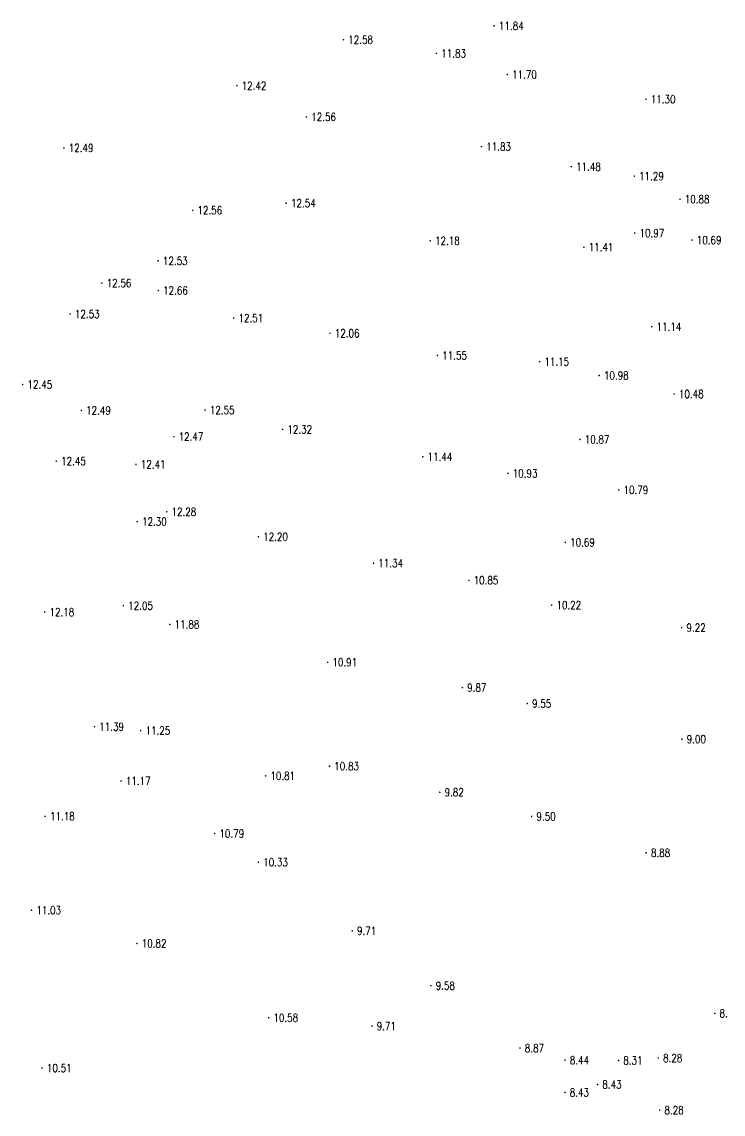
# Model space of a CAD drawing. Extents: x 476861 to 479475, y 2367369 to 2370541.
# Drawn here: x 477468.6 to 477556.2, y 2367775.6 to 2367912 of the extents above; entities that cross this region are included whole.
import ezdxf
from ezdxf.enums import TextEntityAlignment as Align

# ---------------------------------------------------------------- set-up
doc = ezdxf.new("R2010")
doc.units = 0
doc.header["$LTSCALE"] = 0.5
doc.layers.get('0').update_dxf_attribs({"linetype": 'CONTINUOUS'})
doc.layers.add('GCD', color=1, linetype='CONTINUOUS')
doc.styles.add('HZ', font='rs.shx', dxfattribs={"width": 0.8, "bigfont": 'hztxt.shx'})

# ---------------------------------------------------------------- blocks, each defined once
blk = doc.blocks.new('GC200')
at = {"linetype": 'Continuous', "const_width": 0.2, "flags": 128}
blk.add_lwpolyline([(-0.1, 0, 1), (0.1, 0, 1)], format="xyb", close=True, dxfattribs=at)

msp = doc.modelspace()

# ---------------------------------------------------------------- block references
at = {"layer": 'GCD', "linetype": 'Continuous'}
ref = msp.add_blockref('GC200', (477527.566, 2367911.542, 11.84), dxfattribs=dict(at, xscale=0.5, yscale=0.5, zscale=0.5))
ref.add_attrib('height', '11.84', dxfattribs={"linetype": 'Continuous', "height": 1, "style": 'HZ', "width": 0.8}).set_placement((477528.166, 2367911.542, 11.84), align=Align.MIDDLE_LEFT)
ref = msp.add_blockref('GC200', (477508.755, 2367909.81, 12.578), dxfattribs=dict(at, xscale=0.5, yscale=0.5, zscale=0.5))
ref.add_attrib('height', '12.58', dxfattribs={"linetype": 'Continuous', "height": 1, "style": 'HZ', "width": 0.8}).set_placement((477509.355, 2367909.81, 12.578), align=Align.MIDDLE_LEFT)
ref = msp.add_blockref('GC200', (477520.357, 2367908.103, 11.834), dxfattribs=dict(at, xscale=0.5, yscale=0.5, zscale=0.5))
ref.add_attrib('height', '11.83', dxfattribs={"linetype": 'Continuous', "height": 1, "style": 'HZ', "width": 0.8}).set_placement((477520.957, 2367908.103, 11.834), align=Align.MIDDLE_LEFT)
ref = msp.add_blockref('GC200', (477529.2, 2367905.457, 11.697), dxfattribs=dict(at, xscale=0.5, yscale=0.5, zscale=0.5))
ref.add_attrib('height', '11.70', dxfattribs={"linetype": 'Continuous', "height": 1, "style": 'HZ', "width": 0.8}).set_placement((477529.8, 2367905.457, 11.697), align=Align.MIDDLE_LEFT)
ref = msp.add_blockref('GC200', (477495.44, 2367904.065, 12.42), dxfattribs=dict(at, xscale=0.5, yscale=0.5, zscale=0.5))
ref.add_attrib('height', '12.42', dxfattribs={"linetype": 'Continuous', "height": 1, "style": 'HZ', "width": 0.8}).set_placement((477496.04, 2367904.065, 12.42), align=Align.MIDDLE_LEFT)
ref = msp.add_blockref('GC200', (477546.525, 2367902.376, 11.304), dxfattribs=dict(at, xscale=0.5, yscale=0.5, zscale=0.5))
ref.add_attrib('height', '11.30', dxfattribs={"linetype": 'Continuous', "height": 1, "style": 'HZ', "width": 0.8}).set_placement((477547.125, 2367902.376, 11.304), align=Align.MIDDLE_LEFT)
ref = msp.add_blockref('GC200', (477504.13, 2367900.164, 12.559), dxfattribs=dict(at, xscale=0.5, yscale=0.5, zscale=0.5))
ref.add_attrib('height', '12.56', dxfattribs={"linetype": 'Continuous', "height": 1, "style": 'HZ', "width": 0.8}).set_placement((477504.73, 2367900.164, 12.559), align=Align.MIDDLE_LEFT)
ref = msp.add_blockref('GC200', (477473.845, 2367896.289, 12.49), dxfattribs=dict(at, xscale=0.5, yscale=0.5, zscale=0.5))
ref.add_attrib('height', '12.49', dxfattribs={"linetype": 'Continuous', "height": 1, "style": 'HZ', "width": 0.8}).set_placement((477474.445, 2367896.289, 12.49), align=Align.MIDDLE_LEFT)
ref = msp.add_blockref('GC200', (477525.977, 2367896.455, 11.828), dxfattribs=dict(at, xscale=0.5, yscale=0.5, zscale=0.5))
ref.add_attrib('height', '11.83', dxfattribs={"linetype": 'Continuous', "height": 1, "style": 'HZ', "width": 0.8}).set_placement((477526.577, 2367896.455, 11.828), align=Align.MIDDLE_LEFT)
ref = msp.add_blockref('GC200', (477537.193, 2367893.953, 11.477), dxfattribs=dict(at, xscale=0.5, yscale=0.5, zscale=0.5))
ref.add_attrib('height', '11.48', dxfattribs={"linetype": 'Continuous', "height": 1, "style": 'HZ', "width": 0.8}).set_placement((477537.793, 2367893.953, 11.477), align=Align.MIDDLE_LEFT)
ref = msp.add_blockref('GC200', (477545.067, 2367892.769, 11.293), dxfattribs=dict(at, xscale=0.5, yscale=0.5, zscale=0.5))
ref.add_attrib('height', '11.29', dxfattribs={"linetype": 'Continuous', "height": 1, "style": 'HZ', "width": 0.8}).set_placement((477545.667, 2367892.769, 11.293), align=Align.MIDDLE_LEFT)
ref = msp.add_blockref('GC200', (477550.766, 2367889.885, 10.88), dxfattribs=dict(at, xscale=0.5, yscale=0.5, zscale=0.5))
ref.add_attrib('height', '10.88', dxfattribs={"linetype": 'Continuous', "height": 1, "style": 'HZ', "width": 0.8}).set_placement((477551.366, 2367889.885, 10.88), align=Align.MIDDLE_LEFT)
ref = msp.add_blockref('GC200', (477489.916, 2367888.503, 12.556), dxfattribs=dict(at, xscale=0.5, yscale=0.5, zscale=0.5))
ref.add_attrib('height', '12.56', dxfattribs={"linetype": 'Continuous', "height": 1, "style": 'HZ', "width": 0.8}).set_placement((477490.516, 2367888.503, 12.556), align=Align.MIDDLE_LEFT)
ref = msp.add_blockref('GC200', (477501.599, 2367889.4, 12.54), dxfattribs=dict(at, xscale=0.5, yscale=0.5, zscale=0.5))
ref.add_attrib('height', '12.54', dxfattribs={"linetype": 'Continuous', "height": 1, "style": 'HZ', "width": 0.8}).set_placement((477502.199, 2367889.4, 12.54), align=Align.MIDDLE_LEFT)
ref = msp.add_blockref('GC200', (477545.116, 2367885.661, 10.97), dxfattribs=dict(at, xscale=0.5, yscale=0.5, zscale=0.5))
ref.add_attrib('height', '10.97', dxfattribs={"linetype": 'Continuous', "height": 1, "style": 'HZ', "width": 0.8}).set_placement((477545.716, 2367885.661, 10.97), align=Align.MIDDLE_LEFT)
ref = msp.add_blockref('GC200', (477519.585, 2367884.694, 12.18), dxfattribs=dict(at, xscale=0.5, yscale=0.5, zscale=0.5))
ref.add_attrib('height', '12.18', dxfattribs={"linetype": 'Continuous', "height": 1, "style": 'HZ', "width": 0.8}).set_placement((477520.185, 2367884.694, 12.18), align=Align.MIDDLE_LEFT)
ref = msp.add_blockref('GC200', (477552.267, 2367884.786, 10.694), dxfattribs=dict(at, xscale=0.5, yscale=0.5, zscale=0.5))
ref.add_attrib('height', '10.69', dxfattribs={"linetype": 'Continuous', "height": 1, "style": 'HZ', "width": 0.8}).set_placement((477552.867, 2367884.786, 10.694), align=Align.MIDDLE_LEFT)
ref = msp.add_blockref('GC200', (477538.777, 2367883.896, 11.405), dxfattribs=dict(at, xscale=0.5, yscale=0.5, zscale=0.5))
ref.add_attrib('height', '11.41', dxfattribs={"linetype": 'Continuous', "height": 1, "style": 'HZ', "width": 0.8}).set_placement((477539.377, 2367883.896, 11.405), align=Align.MIDDLE_LEFT)
ref = msp.add_blockref('GC200', (477485.61, 2367882.193, 12.528), dxfattribs=dict(at, xscale=0.5, yscale=0.5, zscale=0.5))
ref.add_attrib('height', '12.53', dxfattribs={"linetype": 'Continuous', "height": 1, "style": 'HZ', "width": 0.8}).set_placement((477486.21, 2367882.193, 12.528), align=Align.MIDDLE_LEFT)
ref = msp.add_blockref('GC200', (477478.584, 2367879.417, 12.556), dxfattribs=dict(at, xscale=0.5, yscale=0.5, zscale=0.5))
ref.add_attrib('height', '12.56', dxfattribs={"linetype": 'Continuous', "height": 1, "style": 'HZ', "width": 0.8}).set_placement((477479.184, 2367879.417, 12.556), align=Align.MIDDLE_LEFT)
ref = msp.add_blockref('GC200', (477485.631, 2367878.479, 12.66), dxfattribs=dict(at, xscale=0.5, yscale=0.5, zscale=0.5))
ref.add_attrib('height', '12.66', dxfattribs={"linetype": 'Continuous', "height": 1, "style": 'HZ', "width": 0.8}).set_placement((477486.231, 2367878.479, 12.66), align=Align.MIDDLE_LEFT)
ref = msp.add_blockref('GC200', (477474.624, 2367875.546, 12.528), dxfattribs=dict(at, xscale=0.5, yscale=0.5, zscale=0.5))
ref.add_attrib('height', '12.53', dxfattribs={"linetype": 'Continuous', "height": 1, "style": 'HZ', "width": 0.8}).set_placement((477475.224, 2367875.546, 12.528), align=Align.MIDDLE_LEFT)
ref = msp.add_blockref('GC200', (477495.041, 2367875.041, 12.506), dxfattribs=dict(at, xscale=0.5, yscale=0.5, zscale=0.5))
ref.add_attrib('height', '12.51', dxfattribs={"linetype": 'Continuous', "height": 1, "style": 'HZ', "width": 0.8}).set_placement((477495.641, 2367875.041, 12.506), align=Align.MIDDLE_LEFT)
ref = msp.add_blockref('GC200', (477547.246, 2367873.961, 11.137), dxfattribs=dict(at, xscale=0.5, yscale=0.5, zscale=0.5))
ref.add_attrib('height', '11.14', dxfattribs={"linetype": 'Continuous', "height": 1, "style": 'HZ', "width": 0.8}).set_placement((477547.846, 2367873.961, 11.137), align=Align.MIDDLE_LEFT)
ref = msp.add_blockref('GC200', (477507.067, 2367873.136, 12.057), dxfattribs=dict(at, xscale=0.5, yscale=0.5, zscale=0.5))
ref.add_attrib('height', '12.06', dxfattribs={"linetype": 'Continuous', "height": 1, "style": 'HZ', "width": 0.8}).set_placement((477507.667, 2367873.136, 12.057), align=Align.MIDDLE_LEFT)
ref = msp.add_blockref('GC200', (477520.48, 2367870.369, 11.547), dxfattribs=dict(at, xscale=0.5, yscale=0.5, zscale=0.5))
ref.add_attrib('height', '11.55', dxfattribs={"linetype": 'Continuous', "height": 1, "style": 'HZ', "width": 0.8}).set_placement((477521.08, 2367870.369, 11.547), align=Align.MIDDLE_LEFT)
ref = msp.add_blockref('GC200', (477533.235, 2367869.594, 11.147), dxfattribs=dict(at, xscale=0.5, yscale=0.5, zscale=0.5))
ref.add_attrib('height', '11.15', dxfattribs={"linetype": 'Continuous', "height": 1, "style": 'HZ', "width": 0.8}).set_placement((477533.835, 2367869.594, 11.147), align=Align.MIDDLE_LEFT)
ref = msp.add_blockref('GC200', (477468.694, 2367866.742, 12.446), dxfattribs=dict(at, xscale=0.5, yscale=0.5, zscale=0.5))
ref.add_attrib('height', '12.45', dxfattribs={"linetype": 'Continuous', "height": 1, "style": 'HZ', "width": 0.8}).set_placement((477469.294, 2367866.742, 12.446), align=Align.MIDDLE_LEFT)
ref = msp.add_blockref('GC200', (477540.678, 2367867.867, 10.98), dxfattribs=dict(at, xscale=0.5, yscale=0.5, zscale=0.5))
ref.add_attrib('height', '10.98', dxfattribs={"linetype": 'Continuous', "height": 1, "style": 'HZ', "width": 0.8}).set_placement((477541.278, 2367867.867, 10.98), align=Align.MIDDLE_LEFT)
ref = msp.add_blockref('GC200', (477550.038, 2367865.559, 10.48), dxfattribs=dict(at, xscale=0.5, yscale=0.5, zscale=0.5))
ref.add_attrib('height', '10.48', dxfattribs={"linetype": 'Continuous', "height": 1, "style": 'HZ', "width": 0.8}).set_placement((477550.638, 2367865.559, 10.48), align=Align.MIDDLE_LEFT)
ref = msp.add_blockref('GC200', (477476.012, 2367863.502, 12.485), dxfattribs=dict(at, xscale=0.5, yscale=0.5, zscale=0.5))
ref.add_attrib('height', '12.49', dxfattribs={"linetype": 'Continuous', "height": 1, "style": 'HZ', "width": 0.8}).set_placement((477476.612, 2367863.502, 12.485), align=Align.MIDDLE_LEFT)
ref = msp.add_blockref('GC200', (477491.467, 2367863.548, 12.553), dxfattribs=dict(at, xscale=0.5, yscale=0.5, zscale=0.5))
ref.add_attrib('height', '12.55', dxfattribs={"linetype": 'Continuous', "height": 1, "style": 'HZ', "width": 0.8}).set_placement((477492.067, 2367863.548, 12.553), align=Align.MIDDLE_LEFT)
ref = msp.add_blockref('GC200', (477501.149, 2367861.138, 12.32), dxfattribs=dict(at, xscale=0.5, yscale=0.5, zscale=0.5))
ref.add_attrib('height', '12.32', dxfattribs={"linetype": 'Continuous', "height": 1, "style": 'HZ', "width": 0.8}).set_placement((477501.749, 2367861.138, 12.32), align=Align.MIDDLE_LEFT)
ref = msp.add_blockref('GC200', (477487.571, 2367860.231, 12.47), dxfattribs=dict(at, xscale=0.5, yscale=0.5, zscale=0.5))
ref.add_attrib('height', '12.47', dxfattribs={"linetype": 'Continuous', "height": 1, "style": 'HZ', "width": 0.8}).set_placement((477488.171, 2367860.231, 12.47), align=Align.MIDDLE_LEFT)
ref = msp.add_blockref('GC200', (477538.279, 2367859.885, 10.87), dxfattribs=dict(at, xscale=0.5, yscale=0.5, zscale=0.5))
ref.add_attrib('height', '10.87', dxfattribs={"linetype": 'Continuous', "height": 1, "style": 'HZ', "width": 0.8}).set_placement((477538.879, 2367859.885, 10.87), align=Align.MIDDLE_LEFT)
ref = msp.add_blockref('GC200', (477472.893, 2367857.174, 12.45), dxfattribs=dict(at, xscale=0.5, yscale=0.5, zscale=0.5))
ref.add_attrib('height', '12.45', dxfattribs={"linetype": 'Continuous', "height": 1, "style": 'HZ', "width": 0.8}).set_placement((477473.493, 2367857.174, 12.45), align=Align.MIDDLE_LEFT)
ref = msp.add_blockref('GC200', (477518.655, 2367857.718, 11.44), dxfattribs=dict(at, xscale=0.5, yscale=0.5, zscale=0.5))
ref.add_attrib('height', '11.44', dxfattribs={"linetype": 'Continuous', "height": 1, "style": 'HZ', "width": 0.8}).set_placement((477519.255, 2367857.718, 11.44), align=Align.MIDDLE_LEFT)
ref = msp.add_blockref('GC200', (477482.844, 2367856.765, 12.41), dxfattribs=dict(at, xscale=0.5, yscale=0.5, zscale=0.5))
ref.add_attrib('height', '12.41', dxfattribs={"linetype": 'Continuous', "height": 1, "style": 'HZ', "width": 0.8}).set_placement((477483.444, 2367856.765, 12.41), align=Align.MIDDLE_LEFT)
ref = msp.add_blockref('GC200', (477529.284, 2367855.644, 10.93), dxfattribs=dict(at, xscale=0.5, yscale=0.5, zscale=0.5))
ref.add_attrib('height', '10.93', dxfattribs={"linetype": 'Continuous', "height": 1, "style": 'HZ', "width": 0.8}).set_placement((477529.884, 2367855.644, 10.93), align=Align.MIDDLE_LEFT)
ref = msp.add_blockref('GC200', (477543.123, 2367853.575, 10.79), dxfattribs=dict(at, xscale=0.5, yscale=0.5, zscale=0.5))
ref.add_attrib('height', '10.79', dxfattribs={"linetype": 'Continuous', "height": 1, "style": 'HZ', "width": 0.8}).set_placement((477543.723, 2367853.575, 10.79), align=Align.MIDDLE_LEFT)
ref = msp.add_blockref('GC200', (477486.681, 2367850.849, 12.279), dxfattribs=dict(at, xscale=0.5, yscale=0.5, zscale=0.5))
ref.add_attrib('height', '12.28', dxfattribs={"linetype": 'Continuous', "height": 1, "style": 'HZ', "width": 0.8}).set_placement((477487.281, 2367850.849, 12.279), align=Align.MIDDLE_LEFT)
ref = msp.add_blockref('GC200', (477483.001, 2367849.615, 12.3), dxfattribs=dict(at, xscale=0.5, yscale=0.5, zscale=0.5))
ref.add_attrib('height', '12.30', dxfattribs={"linetype": 'Continuous', "height": 1, "style": 'HZ', "width": 0.8}).set_placement((477483.601, 2367849.615, 12.3), align=Align.MIDDLE_LEFT)
ref = msp.add_blockref('GC200', (477498.126, 2367847.732, 12.203), dxfattribs=dict(at, xscale=0.5, yscale=0.5, zscale=0.5))
ref.add_attrib('height', '12.20', dxfattribs={"linetype": 'Continuous', "height": 1, "style": 'HZ', "width": 0.8}).set_placement((477498.726, 2367847.732, 12.203), align=Align.MIDDLE_LEFT)
ref = msp.add_blockref('GC200', (477536.452, 2367847.02, 10.692), dxfattribs=dict(at, xscale=0.5, yscale=0.5, zscale=0.5))
ref.add_attrib('height', '10.69', dxfattribs={"linetype": 'Continuous', "height": 1, "style": 'HZ', "width": 0.8}).set_placement((477537.052, 2367847.02, 10.692), align=Align.MIDDLE_LEFT)
ref = msp.add_blockref('GC200', (477512.499, 2367844.432, 11.341), dxfattribs=dict(at, xscale=0.5, yscale=0.5, zscale=0.5))
ref.add_attrib('height', '11.34', dxfattribs={"linetype": 'Continuous', "height": 1, "style": 'HZ', "width": 0.8}).set_placement((477513.099, 2367844.432, 11.341), align=Align.MIDDLE_LEFT)
ref = msp.add_blockref('GC200', (477524.407, 2367842.287, 10.853), dxfattribs=dict(at, xscale=0.5, yscale=0.5, zscale=0.5))
ref.add_attrib('height', '10.85', dxfattribs={"linetype": 'Continuous', "height": 1, "style": 'HZ', "width": 0.8}).set_placement((477525.007, 2367842.287, 10.853), align=Align.MIDDLE_LEFT)
ref = msp.add_blockref('GC200', (477471.446, 2367838.319, 12.18), dxfattribs=dict(at, xscale=0.5, yscale=0.5, zscale=0.5))
ref.add_attrib('height', '12.18', dxfattribs={"linetype": 'Continuous', "height": 1, "style": 'HZ', "width": 0.8}).set_placement((477472.046, 2367838.319, 12.18), align=Align.MIDDLE_LEFT)
ref = msp.add_blockref('GC200', (477481.269, 2367839.117, 12.05), dxfattribs=dict(at, xscale=0.5, yscale=0.5, zscale=0.5))
ref.add_attrib('height', '12.05', dxfattribs={"linetype": 'Continuous', "height": 1, "style": 'HZ', "width": 0.8}).set_placement((477481.869, 2367839.117, 12.05), align=Align.MIDDLE_LEFT)
ref = msp.add_blockref('GC200', (477534.747, 2367839.189, 10.215), dxfattribs=dict(at, xscale=0.5, yscale=0.5, zscale=0.5))
ref.add_attrib('height', '10.22', dxfattribs={"linetype": 'Continuous', "height": 1, "style": 'HZ', "width": 0.8}).set_placement((477535.347, 2367839.189, 10.215), align=Align.MIDDLE_LEFT)
ref = msp.add_blockref('GC200', (477487.071, 2367836.779, 11.881), dxfattribs=dict(at, xscale=0.5, yscale=0.5, zscale=0.5))
ref.add_attrib('height', '11.88', dxfattribs={"linetype": 'Continuous', "height": 1, "style": 'HZ', "width": 0.8}).set_placement((477487.671, 2367836.779, 11.881), align=Align.MIDDLE_LEFT)
ref = msp.add_blockref('GC200', (477550.978, 2367836.374, 9.221), dxfattribs=dict(at, xscale=0.5, yscale=0.5, zscale=0.5))
ref.add_attrib('height', '9.22', dxfattribs={"linetype": 'Continuous', "height": 1, "style": 'HZ', "width": 0.8}).set_placement((477551.578, 2367836.374, 9.221), align=Align.MIDDLE_LEFT)
ref = msp.add_blockref('GC200', (477506.772, 2367832.044, 10.91), dxfattribs=dict(at, xscale=0.5, yscale=0.5, zscale=0.5))
ref.add_attrib('height', '10.91', dxfattribs={"linetype": 'Continuous', "height": 1, "style": 'HZ', "width": 0.8}).set_placement((477507.372, 2367832.044, 10.91), align=Align.MIDDLE_LEFT)
ref = msp.add_blockref('GC200', (477523.599, 2367828.88, 9.87), dxfattribs=dict(at, xscale=0.5, yscale=0.5, zscale=0.5))
ref.add_attrib('height', '9.87', dxfattribs={"linetype": 'Continuous', "height": 1, "style": 'HZ', "width": 0.8}).set_placement((477524.199, 2367828.88, 9.87), align=Align.MIDDLE_LEFT)
ref = msp.add_blockref('GC200', (477531.7, 2367826.894, 9.55), dxfattribs=dict(at, xscale=0.5, yscale=0.5, zscale=0.5))
ref.add_attrib('height', '9.55', dxfattribs={"linetype": 'Continuous', "height": 1, "style": 'HZ', "width": 0.8}).set_placement((477532.3, 2367826.894, 9.55), align=Align.MIDDLE_LEFT)
ref = msp.add_blockref('GC200', (477477.665, 2367824.003, 11.39), dxfattribs=dict(at, xscale=0.5, yscale=0.5, zscale=0.5))
ref.add_attrib('height', '11.39', dxfattribs={"linetype": 'Continuous', "height": 1, "style": 'HZ', "width": 0.8}).set_placement((477478.265, 2367824.003, 11.39), align=Align.MIDDLE_LEFT)
ref = msp.add_blockref('GC200', (477483.433, 2367823.518, 11.25), dxfattribs=dict(at, xscale=0.5, yscale=0.5, zscale=0.5))
ref.add_attrib('height', '11.25', dxfattribs={"linetype": 'Continuous', "height": 1, "style": 'HZ', "width": 0.8}).set_placement((477484.033, 2367823.518, 11.25), align=Align.MIDDLE_LEFT)
ref = msp.add_blockref('GC200', (477551.005, 2367822.45, 9), dxfattribs=dict(at, xscale=0.5, yscale=0.5, zscale=0.5))
ref.add_attrib('height', '9.00', dxfattribs={"linetype": 'Continuous', "height": 1, "style": 'HZ', "width": 0.8}).set_placement((477551.605, 2367822.45, 9), align=Align.MIDDLE_LEFT)
ref = msp.add_blockref('GC200', (477507.005, 2367819.074, 10.834), dxfattribs=dict(at, xscale=0.5, yscale=0.5, zscale=0.5))
ref.add_attrib('height', '10.83', dxfattribs={"linetype": 'Continuous', "height": 1, "style": 'HZ', "width": 0.8}).set_placement((477507.605, 2367819.074, 10.834), align=Align.MIDDLE_LEFT)
ref = msp.add_blockref('GC200', (477499.027, 2367817.865, 10.81), dxfattribs=dict(at, xscale=0.5, yscale=0.5, zscale=0.5))
ref.add_attrib('height', '10.81', dxfattribs={"linetype": 'Continuous', "height": 1, "style": 'HZ', "width": 0.8}).set_placement((477499.627, 2367817.865, 10.81), align=Align.MIDDLE_LEFT)
ref = msp.add_blockref('GC200', (477480.981, 2367817.229, 11.17), dxfattribs=dict(at, xscale=0.5, yscale=0.5, zscale=0.5))
ref.add_attrib('height', '11.17', dxfattribs={"linetype": 'Continuous', "height": 1, "style": 'HZ', "width": 0.8}).set_placement((477481.581, 2367817.229, 11.17), align=Align.MIDDLE_LEFT)
ref = msp.add_blockref('GC200', (477520.775, 2367815.811, 9.823), dxfattribs=dict(at, xscale=0.5, yscale=0.5, zscale=0.5))
ref.add_attrib('height', '9.82', dxfattribs={"linetype": 'Continuous', "height": 1, "style": 'HZ', "width": 0.8}).set_placement((477521.375, 2367815.811, 9.823), align=Align.MIDDLE_LEFT)
ref = msp.add_blockref('GC200', (477471.509, 2367812.809, 11.176), dxfattribs=dict(at, xscale=0.5, yscale=0.5, zscale=0.5))
ref.add_attrib('height', '11.18', dxfattribs={"linetype": 'Continuous', "height": 1, "style": 'HZ', "width": 0.8}).set_placement((477472.109, 2367812.809, 11.176), align=Align.MIDDLE_LEFT)
ref = msp.add_blockref('GC200', (477532.248, 2367812.794, 9.495), dxfattribs=dict(at, xscale=0.5, yscale=0.5, zscale=0.5))
ref.add_attrib('height', '9.50', dxfattribs={"linetype": 'Continuous', "height": 1, "style": 'HZ', "width": 0.8}).set_placement((477532.848, 2367812.794, 9.495), align=Align.MIDDLE_LEFT)
ref = msp.add_blockref('GC200', (477492.659, 2367810.656, 10.792), dxfattribs=dict(at, xscale=0.5, yscale=0.5, zscale=0.5))
ref.add_attrib('height', '10.79', dxfattribs={"linetype": 'Continuous', "height": 1, "style": 'HZ', "width": 0.8}).set_placement((477493.259, 2367810.656, 10.792), align=Align.MIDDLE_LEFT)
ref = msp.add_blockref('GC200', (477546.542, 2367808.253, 8.882), dxfattribs=dict(at, xscale=0.5, yscale=0.5, zscale=0.5))
ref.add_attrib('height', '8.88', dxfattribs={"linetype": 'Continuous', "height": 1, "style": 'HZ', "width": 0.8}).set_placement((477547.142, 2367808.253, 8.882), align=Align.MIDDLE_LEFT)
ref = msp.add_blockref('GC200', (477498.128, 2367807.078, 10.33), dxfattribs=dict(at, xscale=0.5, yscale=0.5, zscale=0.5))
ref.add_attrib('height', '10.33', dxfattribs={"linetype": 'Continuous', "height": 1, "style": 'HZ', "width": 0.8}).set_placement((477498.728, 2367807.078, 10.33), align=Align.MIDDLE_LEFT)
ref = msp.add_blockref('GC200', (477469.807, 2367801.08, 11.032), dxfattribs=dict(at, xscale=0.5, yscale=0.5, zscale=0.5))
ref.add_attrib('height', '11.03', dxfattribs={"linetype": 'Continuous', "height": 1, "style": 'HZ', "width": 0.8}).set_placement((477470.407, 2367801.08, 11.032), align=Align.MIDDLE_LEFT)
ref = msp.add_blockref('GC200', (477509.849, 2367798.506, 9.711), dxfattribs=dict(at, xscale=0.5, yscale=0.5, zscale=0.5))
ref.add_attrib('height', '9.71', dxfattribs={"linetype": 'Continuous', "height": 1, "style": 'HZ', "width": 0.8}).set_placement((477510.449, 2367798.506, 9.711), align=Align.MIDDLE_LEFT)
ref = msp.add_blockref('GC200', (477482.966, 2367796.932, 10.819), dxfattribs=dict(at, xscale=0.5, yscale=0.5, zscale=0.5))
ref.add_attrib('height', '10.82', dxfattribs={"linetype": 'Continuous', "height": 1, "style": 'HZ', "width": 0.8}).set_placement((477483.566, 2367796.932, 10.819), align=Align.MIDDLE_LEFT)
ref = msp.add_blockref('GC200', (477519.666, 2367791.654, 9.579), dxfattribs=dict(at, xscale=0.5, yscale=0.5, zscale=0.5))
ref.add_attrib('height', '9.58', dxfattribs={"linetype": 'Continuous', "height": 1, "style": 'HZ', "width": 0.8}).set_placement((477520.266, 2367791.654, 9.579), align=Align.MIDDLE_LEFT)
ref = msp.add_blockref('GC200', (477499.406, 2367787.65, 10.581), dxfattribs=dict(at, xscale=0.5, yscale=0.5, zscale=0.5))
ref.add_attrib('height', '10.58', dxfattribs={"linetype": 'Continuous', "height": 1, "style": 'HZ', "width": 0.8}).set_placement((477500.006, 2367787.65, 10.581), align=Align.MIDDLE_LEFT)
ref = msp.add_blockref('GC200', (477555.108, 2367788.2, 8.133), dxfattribs=dict(at, xscale=0.5, yscale=0.5, zscale=0.5))
ref.add_attrib('height', '8.13', dxfattribs={"linetype": 'Continuous', "height": 1, "style": 'HZ', "width": 0.8}).set_placement((477555.708, 2367788.2, 8.133), align=Align.MIDDLE_LEFT)
ref = msp.add_blockref('GC200', (477512.3, 2367786.606, 9.707), dxfattribs=dict(at, xscale=0.5, yscale=0.5, zscale=0.5))
ref.add_attrib('height', '9.71', dxfattribs={"linetype": 'Continuous', "height": 1, "style": 'HZ', "width": 0.8}).set_placement((477512.9, 2367786.606, 9.707), align=Align.MIDDLE_LEFT)
ref = msp.add_blockref('GC200', (477530.793, 2367783.858, 8.873), dxfattribs=dict(at, xscale=0.5, yscale=0.5, zscale=0.5))
ref.add_attrib('height', '8.87', dxfattribs={"linetype": 'Continuous', "height": 1, "style": 'HZ', "width": 0.8}).set_placement((477531.393, 2367783.858, 8.873), align=Align.MIDDLE_LEFT)
ref = msp.add_blockref('GC200', (477536.416, 2367782.357, 8.44), dxfattribs=dict(at, xscale=0.5, yscale=0.5, zscale=0.5))
ref.add_attrib('height', '8.44', dxfattribs={"linetype": 'Continuous', "height": 1, "style": 'HZ', "width": 0.8}).set_placement((477537.016, 2367782.357, 8.44), align=Align.MIDDLE_LEFT)
ref = msp.add_blockref('GC200', (477543.089, 2367782.316, 8.313), dxfattribs=dict(at, xscale=0.5, yscale=0.5, zscale=0.5))
ref.add_attrib('height', '8.31', dxfattribs={"linetype": 'Continuous', "height": 1, "style": 'HZ', "width": 0.8}).set_placement((477543.689, 2367782.316, 8.313), align=Align.MIDDLE_LEFT)
ref = msp.add_blockref('GC200', (477548.063, 2367782.617, 8.276), dxfattribs=dict(at, xscale=0.5, yscale=0.5, zscale=0.5))
ref.add_attrib('height', '8.28', dxfattribs={"linetype": 'Continuous', "height": 1, "style": 'HZ', "width": 0.8}).set_placement((477548.663, 2367782.617, 8.276), align=Align.MIDDLE_LEFT)
ref = msp.add_blockref('GC200', (477471.123, 2367781.372, 10.51), dxfattribs=dict(at, xscale=0.5, yscale=0.5, zscale=0.5))
ref.add_attrib('height', '10.51', dxfattribs={"linetype": 'Continuous', "height": 1, "style": 'HZ', "width": 0.8}).set_placement((477471.723, 2367781.372, 10.51), align=Align.MIDDLE_LEFT)
ref = msp.add_blockref('GC200', (477540.467, 2367779.312, 8.431), dxfattribs=dict(at, xscale=0.5, yscale=0.5, zscale=0.5))
ref.add_attrib('height', '8.43', dxfattribs={"linetype": 'Continuous', "height": 1, "style": 'HZ', "width": 0.8}).set_placement((477541.067, 2367779.312, 8.431), align=Align.MIDDLE_LEFT)
ref = msp.add_blockref('GC200', (477536.398, 2367778.321, 8.431), dxfattribs=dict(at, xscale=0.5, yscale=0.5, zscale=0.5))
ref.add_attrib('height', '8.43', dxfattribs={"linetype": 'Continuous', "height": 1, "style": 'HZ', "width": 0.8}).set_placement((477536.998, 2367778.321, 8.431), align=Align.MIDDLE_LEFT)
ref = msp.add_blockref('GC200', (477548.229, 2367776.109, 8.276), dxfattribs=dict(at, xscale=0.5, yscale=0.5, zscale=0.5))
ref.add_attrib('height', '8.28', dxfattribs={"linetype": 'Continuous', "height": 1, "style": 'HZ', "width": 0.8}).set_placement((477548.829, 2367776.109, 8.276), align=Align.MIDDLE_LEFT)

doc.saveas('drawing.dxf')
